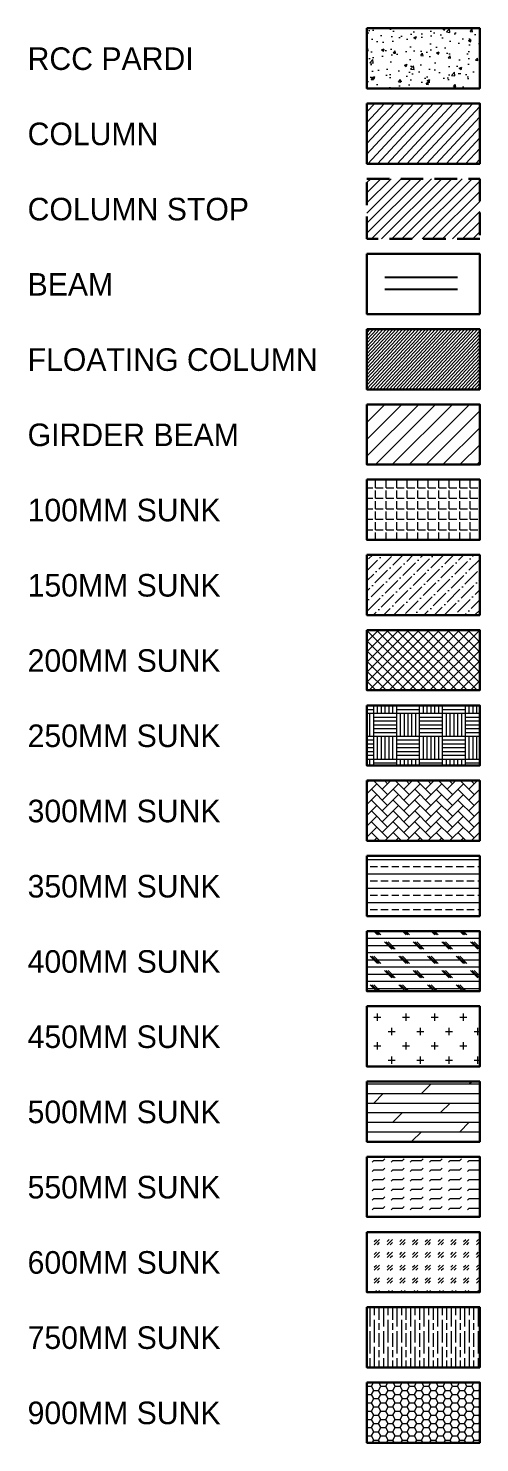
# Model space of a CAD drawing. Header units: millimetres. Extents: x 7675 to 3049577, y -133733 to 101877.
# Drawn here: x 2878735 to 2884735, y 82428 to 101228 of the extents above; entities that cross this region are included whole.
import ezdxf

# ---------------------------------------------------------------- set-up
doc = ezdxf.new("R2010")
doc.units = ezdxf.units.MM
doc.header["$LTSCALE"] = 600
doc.linetypes.add('DASHED', pattern=[0.75, 0.5, -0.25])
for name, color, linetype, lineweight in [('BEAM', 191, 'Continuous', 20), ('GIRDER BEAM', 4, 'Continuous', 30), ('HATCH BOX', 2, 'Continuous', 30), ('HATCH LIGHT_MOFA', 253, 'Continuous', 0), ('HATCH_LIGHT_MOFA', 251, 'Continuous', 5), ('TXT', 7, 'Continuous', 20)]:
    doc.layers.add(name, color=color, linetype=linetype, lineweight=lineweight)

msp = doc.modelspace()

# ---------------------------------------------------------------- hatches: boundary and pattern name
at = {"layer": 'GIRDER BEAM', "lineweight": 20}
h = msp.add_hatch(dxfattribs=at)
h.set_pattern_fill('ANSI31', color=150, scale=50)
h.paths.add_polyline_path([(2884735, 96228), (2883235, 96228), (2883235, 95428), (2884735, 95428)])
at = {"layer": 'HATCH LIGHT_MOFA', "true_color": 0x636466, "transparency": 33554687}
h = msp.add_hatch(dxfattribs=at)
h.set_pattern_fill('AR-CONC', color=251, scale=2)
h.set_pattern_definition([(50, (2878661, 94561.6), (364.369, -31.878), [38.1, -419.1]), (355, (2878661, 94561.6), (-70.487, 382.114), [30.48, -335.281]), (100.4514, (2878691.35, 94558.94), (293.882, 350.236), [32.38, -356.18]), (46.184, (2878661, 94663.2), (542.158, -84.085), [57.15, -628.65]), (96.6356, (2878706.17, 94656.2), (474.808, 494.852), [48.57, -534.27]), (351.184, (2878661, 94663.2), (474.81, 494.852), [45.72, -502.92]), (21, (2878711.8, 94637.8), (303.229, -204.53), [38.1, -419.1]), (326, (2878711.8, 94637.8), (123.604, 368.376), [30.48, -335.28]), (71.4514, (2878737.06, 94620.75), (426.833, 163.846), [32.38, -356.18]), (37.5, (2878660.99, 94561.6), (6.1772, 169.11), [0, -331.216, 0, -340.36, 0, -336.55]), (7.5, (2878660.99, 94561.6), (133.6393, 200.361), [0, -194.056, 0, -323.596, 0, -128.27]), (327.5, (2878547.7, 94561.6), (271.1812, -11.4575), [0, -127, 0, -396.24, 0, -525.78]), (317.5, (2878496.9, 94561.6), (296.2584, 50.853), [0, -165.1, 0, -263.144, 0, -373.38])])
h.paths.add_polyline_path([(2884735, 101228), (2883235, 101228), (2883235, 100428), (2884735, 100428)])
at = {"layer": 'HATCH LIGHT_MOFA'}
h = msp.add_hatch(dxfattribs=at)
h.set_pattern_fill('ANSI31', color=256, scale=30, angle=2.031113)
h.paths.add_polyline_path([(2884735, 100228), (2883235, 100228), (2883235, 99428), (2884735, 99428)])
at = {"layer": 'HATCH LIGHT_MOFA', "ltscale": 0.001}
h = msp.add_hatch(dxfattribs=at)
h.set_pattern_fill('ANSI31', color=99, scale=30, style=0)
h.paths.add_polyline_path([(2884735, 99228), (2883235, 99228), (2883235, 98428), (2884735, 98428)])
at = {"layer": 'HATCH LIGHT_MOFA'}
h = msp.add_hatch(dxfattribs=at)
h.set_pattern_fill('ANSI31', color=256, scale=10, angle=2.0311127)
h.paths.add_polyline_path([(2884735, 97228), (2883235, 97228), (2883235, 96428), (2884735, 96428)])
h = msp.add_hatch(dxfattribs=at)
h.set_pattern_fill('ANGLE', color=256, scale=20)
h.set_pattern_definition([(0, (2880278.24, 94561.6), (0, 139.7), [101.6, -38.1]), (90, (2880278.24, 94561.6), (-139.7, 9e-15), [101.6, -38.1])])
h.paths.add_polyline_path([(2884735, 94428), (2884735, 95228), (2883235, 95228), (2883235, 94428)])
h = msp.add_hatch(dxfattribs=at)
h.set_pattern_fill('ANSI36', color=256, scale=30)
h.set_pattern_definition([(45, (2880278.24, 94561.6), (50.514, 185.2178), [238.125, -47.625, 0, -47.625])])
h.paths.add_polyline_path([(2884735, 93428), (2884735, 94228), (2883235, 94228), (2883235, 93428)])
h = msp.add_hatch(dxfattribs=at)
h.set_pattern_fill('ANSI37', color=256, scale=30)
h.set_pattern_definition([(45, (2880278.24, 94561.6), (-67.352, 67.352), []), (135, (2880278.24, 94561.6), (-67.352, -67.352), [])])
h.paths.add_polyline_path([(2884735, 92428), (2884735, 93228), (2883235, 93228), (2883235, 92428)])
at = {"layer": 'HATCH LIGHT_MOFA', "true_color": 0x636466, "transparency": 33554687}
h = msp.add_hatch(dxfattribs=at)
h.set_pattern_fill('AR-HBONE', color=251)
h.set_pattern_definition([(45, (2880278.24, 94561.6), (0, 143.6841), [304.8, -101.6]), (135, (2880350.09, 94633.44), (1e-14, 143.6841), [304.8, -101.6])])
h.paths.add_polyline_path([(2884735, 90428), (2884735, 91228), (2883235, 91228), (2883235, 90428)])
h = msp.add_hatch(dxfattribs=at)
h.set_pattern_fill('BRASS', color=251, scale=30)
h.set_pattern_definition([(0, (2880278.24, 94561.6), (0, 190.5), []), (0, (2880278.24, 94656.85), (0, 190.5), [95.25, -47.625])])
h.paths.add_polyline_path([(2884735, 89428), (2884735, 90228), (2883235, 90228), (2883235, 89428)])
h = msp.add_hatch(dxfattribs=at)
h.set_pattern_fill('CORK', color=251, scale=30)
h.set_pattern_definition([(0, (2880278.24, 94561.6), (0, 95.25), []), (135, (2880325.87, 94513.97), (-190.5, -190.5), [134.704, -134.704]), (135, (2880349.68, 94513.97), (-190.5, -190.5), [134.704, -134.704]), (135, (2880373.5, 94513.97), (-190.5, -190.5), [134.704, -134.704])])
h.paths.add_polyline_path([(2883235, 89228), (2883235, 88428), (2884735, 88428), (2884735, 89228)])
h = msp.add_hatch(dxfattribs=at)
h.set_pattern_fill('CROSS', color=251, scale=30)
h.set_pattern_definition([(0, (2880278.24, 94561.6), (190.5, 190.5), [95.25, -285.75]), (90, (2880325.87, 94513.97), (-190.5, 190.5), [95.25, -285.75])])
h.paths.add_polyline_path([(2883235, 88228), (2883235, 87428), (2884735, 87428), (2884735, 88228)])
h = msp.add_hatch(dxfattribs=at)
h.set_pattern_fill('DOLMIT', color=251, scale=20)
h.set_pattern_definition([(0, (2880278.24, 94561.6), (0, 127), []), (45, (2880278.24, 94561.6), (-254, 254), [179.605, -359.21])])
h.paths.add_polyline_path([(2884735, 86428), (2884735, 87228), (2883235, 87228), (2883235, 86428)])
h = msp.add_hatch(dxfattribs=at)
h.set_pattern_fill('FLEX', color=251, scale=20)
h.set_pattern_definition([(0, (2880278.24, 94561.6), (0, 127), [127, -127]), (45, (2880405.24, 94561.6), (0, 127), [31.75, -116.1051, 31.75, -179.6051])])
h.paths.add_polyline_path([(2883235, 85428), (2884735, 85428), (2884735, 86228), (2883235, 86228)])
h = msp.add_hatch(dxfattribs=at)
h.set_pattern_fill('GOST_GLASS', color=251, scale=20)
h.set_pattern_definition([(45, (2880278.24, 94561.6), (169.7056, 0), [100, -140]), (45, (2880320.67, 94561.6), (169.7056, 0), [40, -200]), (45, (2880278.24, 94604.02), (169.7056, 0), [40, -200])])
h.paths.add_polyline_path([(2884735, 84428), (2884735, 85228), (2883235, 85228), (2883235, 84428)])
h = msp.add_hatch(dxfattribs=at)
h.set_pattern_fill('GOST_WOOD', color=251, scale=30)
h.set_pattern_definition([(90, (2880278.24, 94561.6), (180, -1e-14), [300, -60]), (90, (2880338.24, 94501.6), (180, -1e-14), [180, -45, 90, -45]), (90, (2880398.24, 94411.6), (180, -1e-14), [300, -60])])
h.paths.add_polyline_path([(2884735, 83428), (2884735, 84228), (2883235, 84228), (2883235, 83428)])
h = msp.add_hatch(dxfattribs=at)
h.set_pattern_fill('HONEY', color=251, scale=20)
h.set_pattern_definition([(0, (2880278.244, 94561.6), (95.25, 54.99261), [63.5, -127]), (120, (2880278.244, 94561.6), (-95.25, 54.99261), [63.5, -127]), (60, (2880278.244, 94561.6), (2e-07, 109.98523), [-127, 63.5])])
h.paths.add_polyline_path([(2883235, 83228), (2883235, 82428), (2884735, 82428), (2884735, 83228)])
at = {"layer": 'HATCH_LIGHT_MOFA'}
h = msp.add_hatch(dxfattribs=at)
h.set_pattern_fill('AR-PARQ1', color=256)
h.set_pattern_definition([(90, (2880278.24, 94561.6), (-304.8, 304.8), [304.8, -304.8]), (90, (2880329.04, 94561.6), (-304.8, 304.8), [304.8, -304.8]), (90, (2880379.84, 94561.6), (-304.8, 304.8), [304.8, -304.8]), (90, (2880430.64, 94561.6), (-304.8, 304.8), [304.8, -304.8]), (90, (2880481.44, 94561.6), (-304.8, 304.8), [304.8, -304.8]), (90, (2880532.24, 94561.6), (-304.8, 304.8), [304.8, -304.8]), (90, (2880583.04, 94561.6), (-304.8, 304.8), [304.8, -304.8]), (0, (2880278.24, 94866.4), (304.8, -304.8), [304.8, -304.8]), (0, (2880278.24, 94917.2), (304.8, -304.8), [304.8, -304.8]), (0, (2880278.24, 94968), (304.8, -304.8), [304.8, -304.8]), (0, (2880278.24, 95018.8), (304.8, -304.8), [304.8, -304.8]), (0, (2880278.24, 95069.6), (304.8, -304.8), [304.8, -304.8]), (0, (2880278.24, 95120.4), (304.8, -304.8), [304.8, -304.8]), (0, (2880278.24, 95171.2), (304.8, -304.8), [304.8, -304.8])])
h.paths.add_polyline_path([(2883235, 92228), (2883235, 91428), (2884735, 91428), (2884735, 92228)])

# ---------------------------------------------------------------- linework, layer by layer
at = {"layer": 'BEAM', "lineweight": -2}
for p, q in [((2883473, 97920, 0), (2884438, 97920, 0)), ((2883473, 97758, 0), (2884438, 97758, 0))]:
    msp.add_line(p, q, dxfattribs=at)
at = {"layer": 'HATCH BOX'}
for points in [[(2883235, 101228), (2884735, 101228), (2884735, 100428), (2883235, 100428)], [(2883235, 98228), (2884735, 98228), (2884735, 97428), (2883235, 97428)], [(2883235, 97228), (2884735, 97228), (2884735, 96428), (2883235, 96428)], [(2883235, 95228), (2884735, 95228), (2884735, 94428), (2883235, 94428)], [(2883235, 94228), (2884735, 94228), (2884735, 93428), (2883235, 93428)], [(2883235, 93228), (2884735, 93228), (2884735, 92428), (2883235, 92428)], [(2883235, 92228), (2884735, 92228), (2884735, 91428), (2883235, 91428)], [(2883235, 91228), (2884735, 91228), (2884735, 90428), (2883235, 90428)], [(2883235, 90228), (2884735, 90228), (2884735, 89428), (2883235, 89428)], [(2883235, 89228), (2884735, 89228), (2884735, 88428), (2883235, 88428)], [(2883235, 88228), (2884735, 88228), (2884735, 87428), (2883235, 87428)], [(2883235, 87228), (2884735, 87228), (2884735, 86428), (2883235, 86428)], [(2883235, 86228), (2884735, 86228), (2884735, 85428), (2883235, 85428)], [(2883235, 85228), (2884735, 85228), (2884735, 84428), (2883235, 84428)], [(2883235, 84228), (2884735, 84228), (2884735, 83428), (2883235, 83428)], [(2883235, 83228), (2884735, 83228), (2884735, 82428), (2883235, 82428)]]:
    msp.add_lwpolyline(points, close=True, dxfattribs=at)
at = {"layer": 'HATCH BOX', "color": 3}
msp.add_lwpolyline([(2883235, 100228), (2884735, 100228), (2884735, 99428), (2883235, 99428)], close=True, dxfattribs=at)
at = {"layer": 'HATCH BOX', "color": 3, "linetype": 'DASHED'}
msp.add_lwpolyline([(2883235, 99228), (2884735, 99228), (2884735, 98428), (2883235, 98428)], close=True, dxfattribs=at)
at = {"layer": 'HATCH BOX', "color": 4}
msp.add_lwpolyline([(2883235, 96228), (2884735, 96228), (2884735, 95428), (2883235, 95428)], close=True, dxfattribs=at)

# ---------------------------------------------------------------- texts
at = {"layer": 'TXT', "char_height": 300, "attachment_point": 1}
for s, width, insert in [('RCC PARDI', 3821.45, (2878726, 100974)), ('COLUMN', 3821.45, (2878726, 99974)), ('COLUMN STOP', 3821.45, (2878726, 98974)), ('BEAM', 3821.45, (2878726, 97974)), ('FLOATING COLUMN', 5678.48, (2878726, 96974)), ('GIRDER BEAM', 3821.45, (2878726, 95974)), ('100MM SUNK', 3821.45, (2878726, 94974)), ('150MM SUNK', 3821.45, (2878726, 93974)), ('200MM SUNK', 3821.45, (2878726, 92974)), ('250MM SUNK', 3821.45, (2878726, 91974)), ('300MM SUNK', 3821.45, (2878726, 90974)), ('350MM SUNK', 3821.45, (2878726, 89974)), ('400MM SUNK', 3821.45, (2878726, 88974)), ('450MM SUNK', 3821.45, (2878726, 87974)), ('500MM SUNK', 3821.45, (2878726, 86974)), ('550MM SUNK', 3821.45, (2878726, 85974)), ('600MM SUNK', 3821.45, (2878726, 84974)), ('750MM SUNK', 3821.45, (2878726, 83974)), ('900MM SUNK', 3821.45, (2878726, 82974))]:
    msp.add_mtext_dynamic_manual_height_columns(s, width=width, gutter_width=12.5, heights=[-300], dxfattribs=dict(at, insert=insert))

doc.saveas('drawing.dxf')
